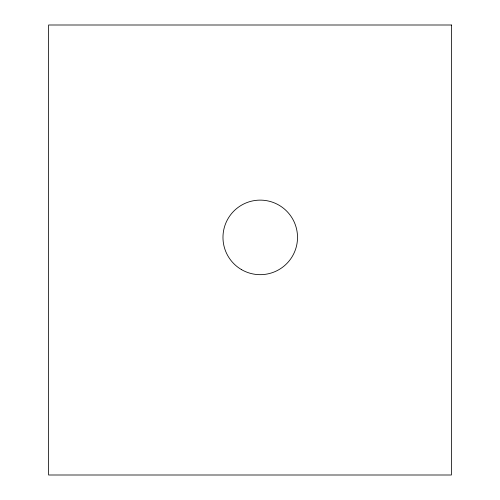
<?xml version="1.0" encoding="UTF-8"?>
<svg xmlns="http://www.w3.org/2000/svg" width="500" height="500" viewBox="0 0 500 500"><rect width="100%" height="100%" fill="white"/><g stroke="black" fill="none" stroke-linecap="round" stroke-linejoin="round"><path stroke-width="0.75" d="M451.406 25L48.594 25L48.594 475L451.406 475L451.406 25M241.606 269.675A37.275 37.275 0 0 0 297.519 237.394A37.275 37.275 0 0 0 241.606 205.119A37.275 37.275 0 0 0 241.606 269.675"/></g></svg>
